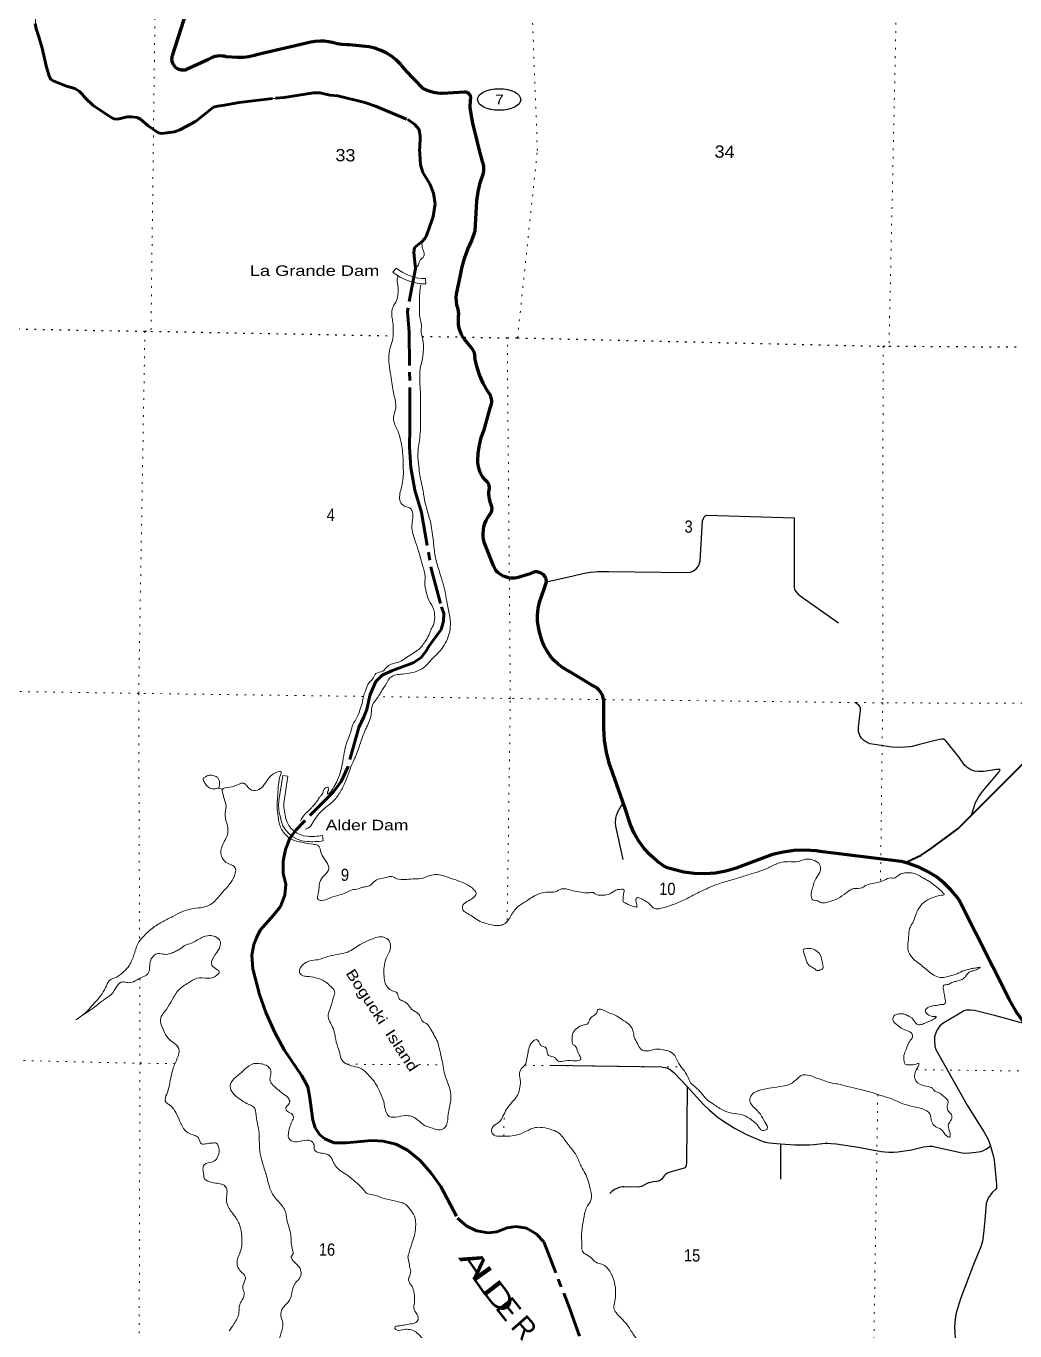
# Model space of a CAD drawing. Header units: feet. Extents: x -518066 to -250644, y -364975 to -177792.
# Drawn here: x -333013 to -318847, y -260861 to -242172 of the extents above; entities that cross this region are included whole.
import ezdxf
from ezdxf.enums import TextEntityAlignment as Align

# ---------------------------------------------------------------- set-up
doc = ezdxf.new("R2010")
doc.units = ezdxf.units.FT
doc.header["$LTSCALE"] = 80
doc.linetypes.add('DOTTED', pattern=[1.5, 0.3, -1.2])
doc.linetypes.add('LONG_DASH_SHORT_DASH', pattern=[9.9, 6, -1.2, 1.5, -1.2])
for name, color, linetype, lineweight in [('11', 7, 'LONG_DASH_SHORT_DASH', 60), ('17', 7, 'Continuous', 25), ('23', 7, 'Continuous', 70), ('26', 7, 'Continuous', 40), ('29', 7, 'Continuous', 25), ('39', 7, 'Continuous', 13), ('41', 7, 'Continuous', 13), ('42', 7, 'Continuous', 13), ('6', 7, 'DOTTED', 25), ('7', 7, 'DOTTED', 13)]:
    doc.layers.add(name, color=color, linetype=linetype, lineweight=lineweight)

msp = doc.modelspace()

# ---------------------------------------------------------------- linework, layer by layer
at = {"layer": '11'}
for points in [[(-332881.84, -242132.81), (-332866.75, -242211.96), (-332829.42, -242328.39), (-332784.01, -242490.01), (-332727.29, -242742.02), (-332683.58, -242888.86), (-332658.6, -242935.72), (-332624.2, -242957.55), (-332434.83, -243034.65), (-332317.22, -243065.89), (-332253.21, -243102.33), (-332209.5, -243148.15), (-332161.38, -243203.43), (-332052.34, -243310.61), (-331813.38, -243469.42), (-331774.98, -243491.81), (-331752.08, -243501.18), (-331702.13, -243504.3), (-331558.5, -243474.11), (-331503.19, -243470.63), (-331423.73, -243482.43), (-331373.77, -243504.3), (-331265.53, -243600.11), (-331123.99, -243694.87), (-331076.12, -243710.49), (-330994.37, -243702.56), (-330886.18, -243684.46), (-330810.2, -243660.51), (-330586.23, -243539.21), (-330326.25, -243333.51), (-330272.13, -243317.89), (-330169.23, -243303.79), (-329958.86, -243264.78), (-329437.98, -243206.63), (-329314.11, -243195.02), (-328897.81, -243130.45), (-328802.06, -243128.37), (-328722.28, -243146.68), (-328658.95, -243160.65), (-328547.59, -243171.07), (-328159.38, -243264.78), (-328006.39, -243321.02), (-327542.43, -243511.45), (-327442.29, -243583.44), (-327381.93, -243654.25), (-327367.36, -243750.06), (-327374.91, -243926.99)], [(-327375.06, -243930.85), (-327364.16, -244158.19), (-327328.78, -244268.58), (-327227.06, -244430.13), (-327174.74, -244564.33), (-327153.93, -244716.37), (-327183.64, -244899.51), (-327248.64, -245095.43), (-327286.11, -245197.49), (-327332.94, -245251.64), (-327447.43, -245341.2), (-327458.08, -245413.38), (-327432.86, -245643.2), (-327551.15, -246260.45), (-327525.98, -246554.54), (-327515.14, -247484.39)], [(-327515.14, -247484.39), (-327514.91, -247924.47), (-327522.42, -248202.94), (-327502.65, -248492.44), (-327444.35, -248819.43), (-327348.59, -249138.1), (-327348.59, -249138.1), (-327202.1, -249979.29), (-327062.4, -250487.68), (-327029.09, -250587.65), (-327031.18, -250693.87), (-327067.59, -250816.26), (-327238.18, -251048.74), (-327288.25, -251129.16), (-327356.94, -251218.72), (-327469.34, -251293.7), (-327766.2, -251399.95), (-327911.67, -251466.57), (-328003.25, -251560.29), (-328056.08, -251680.72), (-328090.68, -251760.24), (-328132.31, -251962.26), (-328168.81, -252054.96), (-328245.75, -252216.35), (-328404.03, -252787.19), (-328499.68, -252993.23), (-328610.01, -253139.02), (-329039.81, -253575.08), (-329146, -253684.71), (-329233.43, -253805.5), (-329297.95, -253963.79), (-329332.29, -254132.5), (-329331.28, -254308.38), (-329291.71, -254461.57), (-329308.36, -254621.94), (-329366.65, -254782.31), (-329469.85, -254905.46), (-329659.1, -255119.73), (-329713.22, -255230.11), (-329752.77, -255328), (-329777.75, -255477.96), (-329763.98, -255676.93), (-329763.98, -255676.93), (-329669.5, -256042.38), (-329576.88, -256300.64), (-329447.82, -256588.06), (-329316.68, -256833.82), (-329064.78, -257205.2), (-328976.33, -257364.93), (-328951.35, -257496.14), (-328905.7, -257840.9), (-328872.25, -257950.18), (-328805.64, -258050.15), (-328734.87, -258110.55), (-328600.61, -258166.78), (-328429.92, -258166.78), (-328061.49, -258135.54), (-327899.12, -258143.87), (-327718.03, -258187.61), (-327549.42, -258270.92), (-327367.29, -258420.88), (-327211.17, -258602.08), (-327071.71, -258793.69), (-326831.29, -259243.56), (-326698.07, -259360.19), (-326558.6, -259428.92), (-326395.2, -259453.92), (-326270.31, -259441.43), (-326120.44, -259385.19), (-325997.63, -259364.36), (-325845.67, -259391.44), (-325704.13, -259468.5), (-325597.97, -259583.04), (-325223.29, -260545.27), (-325085.91, -260936.83)]]:
    msp.add_lwpolyline(points, dxfattribs=at)
at = {"layer": '17'}
msp.add_ellipse((-326236.04, -243224.17), major_axis=(-309.24, 1), ratio=0.500121, dxfattribs=at)
at = {"layer": '23'}
for points in [[(-329988.01, -242623.38), (-330146.44, -242610.67), (-330172.74, -242604.88), (-330206.02, -242600.8), (-330239.54, -242600.22), (-330272.94, -242603.14), (-330305.85, -242609.54), (-330337.91, -242619.35), (-330368.77, -242632.45), (-330398.09, -242648.71), (-330713.84, -242796.29), (-330716.02, -242797), (-330732.1, -242801.23), (-330748.54, -242803.75), (-330765.16, -242804.54), (-330781.76, -242803.59), (-330798.18, -242800.91), (-330814.22, -242796.53), (-330829.72, -242790.49), (-330844.51, -242782.87), (-330858.41, -242773.75), (-330871.29, -242763.22), (-330883, -242751.4), (-330893.4, -242738.42), (-330902.39, -242724.43), (-330909.87, -242709.57), (-330915.76, -242694.02), (-330919.99, -242677.93), (-330922.51, -242661.49), (-330923.3, -242644.87), (-330922.35, -242628.27), (-330919.67, -242611.85), (-330915.29, -242595.81), (-330709.73, -241955.61)], [(-326734.49, -246656.27), (-326751.12, -246631.24), (-326774.62, -246588.42), (-326793.52, -246543.39), (-326807.6, -246496.62), (-326816.72, -246448.63), (-326820.78, -246399.96), (-326819.72, -246351.13), (-326816.83, -246325.7), (-326816.11, -246291.73), (-326818.94, -246257.87), (-326825.3, -246224.5), (-326835.11, -246191.97), (-326840.39, -246168.21), (-326847.75, -246116.69), (-326849.67, -246064.69), (-326846.15, -246012.77), (-326789.35, -245740.17), (-326771.77, -245640.34), (-326734.37, -245501.75), (-326682.68, -245367.84), (-326626.93, -245242.13), (-326581.85, -245104.03), (-326554.6, -244678.07), (-326554.48, -244676.52), (-326537.64, -244546.55), (-326507.31, -244419.04), (-326463.81, -244295.41), (-326460.37, -244279.52), (-326455.6, -244244.86), (-326454.49, -244209.89), (-326457.03, -244174.99), (-326463.21, -244140.55), (-326473.37, -244110.3), (-326525.71, -243916.24), (-326576.52, -243714.25), (-326614.68, -243566.84), (-326652.57, -243340.88), (-326648.67, -243228.31), (-326647.54, -243225.12), (-326645.29, -243216.88), (-326643.91, -243208.44), (-326643.42, -243199.91), (-326643.82, -243191.38), (-326645.12, -243182.94), (-326647.29, -243174.67), (-326650.31, -243166.68), (-326654.15, -243159.05), (-326658.76, -243151.86), (-326664.11, -243145.19), (-326670.12, -243139.12), (-326676.73, -243133.71), (-326683.87, -243129.02), (-326691.46, -243125.1), (-326699.42, -243122), (-326707.66, -243119.74), (-326716.1, -243118.36), (-326724.63, -243117.87), (-326733.16, -243118.28), (-327052.8, -243139.08), (-327067.42, -243138.97), (-327121.44, -243134.98), (-327174.75, -243125.37), (-327226.77, -243110.24), (-327276.91, -243089.75), (-327324.64, -243064.14), (-327573.36, -242808.56), (-327592.28, -242782.75), (-327648.66, -242716.39), (-327711.66, -242656.29), (-327780.59, -242603.1), (-327854.71, -242557.42), (-327933.2, -242519.73), (-328015.2, -242490.45), (-328099.81, -242469.9), (-328380.43, -242439.06), (-328421.45, -242440.42), (-328489.58, -242436.96), (-328556.98, -242426.4), (-328622.9, -242408.86), (-328681.07, -242395.47), (-328743.8, -242387.63), (-328807, -242386.39), (-328869.98, -242391.76), (-328932.06, -242403.69), (-329714.27, -242585.72), (-329741.91, -242594.08), (-329822.77, -242612.43), (-329905.1, -242622.23), (-329988.01, -242623.38)], [(-325951.19, -250066.83), (-325983.46, -250074.55), (-326016.36, -250078.86), (-326049.53, -250079.7), (-326082.61, -250077.08), (-326115.23, -250071), (-326147.04, -250061.56), (-326177.68, -250048.84), (-326206.83, -250032.98), (-326234.16, -250014.17), (-326259.38, -249992.6), (-326282.2, -249968.52), (-326315.01, -249900.57), (-326446.31, -249577.58), (-326448.15, -249571.49), (-326458.96, -249525.96), (-326464.96, -249479.54), (-326466.08, -249432.76), (-326462.29, -249386.11), (-326453.66, -249340.11), (-326440.26, -249295.27), (-326422.25, -249252.08), (-326399.82, -249211), (-326373.22, -249172.5), (-326366.94, -249164.96), (-326358.74, -249153.15), (-326351.83, -249140.56), (-326346.27, -249127.31), (-326342.12, -249113.55), (-326339.44, -249099.43), (-326338.25, -249085.11), (-326338.56, -249070.74), (-326340.37, -249056.48), (-326343.66, -249042.49), (-326348.39, -249028.92), (-326354.52, -249015.93), (-326358.14, -249006.5), (-326371.32, -248964.22), (-326380, -248920.79), (-326384.1, -248876.69), (-326383.56, -248832.41), (-326380.06, -248822.24), (-326376.95, -248809.37), (-326375.21, -248796.25), (-326374.84, -248783.02), (-326375.86, -248769.82), (-326378.26, -248756.8), (-326382, -248744.1), (-326387.05, -248731.86), (-326391.19, -248724.23), (-326409.39, -248699.28), (-326431.36, -248674.23), (-326468.54, -248631.86), (-326484.41, -248607.96), (-326503.11, -248573.39), (-326518.09, -248537.05), (-326529.19, -248499.34), (-326536.28, -248460.69), (-326539.3, -248421.5), (-326539.77, -248403.97), (-326535.94, -248288.76), (-326520.08, -248174.58), (-326492.37, -248062.68), (-326453.12, -247954.29), (-326359.2, -247623.98), (-326356.88, -247618.5), (-326350.19, -247599.12), (-326345.55, -247579.14), (-326343.03, -247558.78), (-326342.65, -247538.28), (-326344.42, -247517.84), (-326348.31, -247497.7), (-326354.29, -247478.08), (-326362.29, -247459.2), (-326372.21, -247441.25), (-326383.96, -247424.44), (-326402.91, -247395.86), (-326466.17, -247285.19), (-326517.51, -247168.51), (-326556.38, -247047.1), (-326582.34, -246922.3), (-326582.22, -246917.13), (-326583.09, -246896.2), (-326586.15, -246875.48), (-326591.36, -246855.19), (-326598.66, -246835.55), (-326607.97, -246816.79), (-326619.19, -246799.1), (-326632.2, -246782.68), (-326734.49, -246656.27)], [(-320421.82, -254153.3), (-320478.69, -254138.57), (-321638.96, -253994.47), (-321694.03, -253986.52), (-321851.36, -253975.08), (-322009.02, -253980.16), (-322165.3, -254001.68), (-322318.46, -254039.43), (-322738.73, -254193.31), (-322842.07, -254233.71), (-322987.66, -254275.9), (-323136.86, -254302.64), (-323288.04, -254313.63), (-323439.54, -254308.77), (-323589.7, -254288.09), (-323736.88, -254251.83), (-323822.6, -254226.36), (-323879.46, -254200.39), (-323972.14, -254133.13), (-324069.83, -254046.4), (-324157.92, -253949.94), (-324235.45, -253844.8), (-324301.56, -253732.12), (-324355.53, -253613.16), (-324433.68, -253364.45), (-324634.96, -252795.89), (-324653.02, -252744.18), (-324699.33, -252575.05), (-324727.71, -252402.01), (-324737.84, -252226.96), (-324736.28, -251888.49), (-324735.63, -251879.93), (-324735.41, -251851.7), (-324738.14, -251823.61), (-324743.79, -251795.95), (-324752.3, -251769.03), (-324763.58, -251743.15), (-324777.51, -251718.6), (-324793.92, -251695.63), (-324812.65, -251674.5), (-324833.48, -251655.45), (-324856.18, -251638.68), (-324880.52, -251624.37), (-324906.22, -251612.69), (-325236.18, -251412.07), (-325257.12, -251401.28), (-325326.76, -251359.25), (-325391.62, -251310.17), (-325450.99, -251254.58), (-325504.23, -251193.09), (-325550.75, -251126.37), (-325590.04, -251055.15), (-325621.67, -250980.22), (-325645.29, -250902.39), (-325654.89, -250870.36), (-325674.48, -250782.55), (-325684.78, -250693.17), (-325685.68, -250603.21), (-325677.17, -250513.64), (-325659.35, -250425.46), (-325591.82, -250231.48), (-325556.84, -250133.64), (-325557.93, -250118.33), (-325560.61, -250103.22), (-325564.86, -250088.47), (-325570.63, -250074.25), (-325577.86, -250060.71), (-325586.45, -250048), (-325596.34, -250036.26), (-325607.39, -250025.61), (-325619.5, -250016.18), (-325632.52, -250008.06), (-325646.33, -250001.35), (-325660.75, -249996.12), (-325675.65, -249992.43), (-325690.85, -249990.31), (-325706.19, -249989.8), (-325721.5, -249990.89), (-325736.61, -249993.57), (-325751.36, -249997.82), (-325765.58, -250003.59), (-325779.12, -250010.82), (-325918.18, -250055.06), (-325919.91, -250055.78), (-325951.19, -250066.83)], [(-314384.42, -259910.32), (-314637.8, -259823.77), (-314913.48, -259697.48), (-315174.44, -259543.07), (-315417.84, -259362.23), (-318372.86, -256802.64), (-318376.14, -256799.97), (-318539.05, -256652.38), (-318685.64, -256488.56), (-318814.3, -256310.33), (-318923.63, -256119.62), (-319646.6, -254691.53), (-319675.73, -254650.53), (-319764.15, -254543.18), (-319863.31, -254445.67), (-319972.11, -254359.06), (-320089.38, -254284.29), (-320213.82, -254222.19), (-320344.06, -254173.44), (-320421.82, -254153.3)]]:
    msp.add_lwpolyline(points, dxfattribs=at)
at = {"layer": '26'}
msp.add_lwpolyline([(-320421.82, -254153.3), (-320405.81, -254145.89), (-320191.99, -254046.81), (-320060.9, -253962.74), (-319663.5, -253667.45), (-318681.08, -252686.23)], dxfattribs=at)
at = {"layer": '29'}
for p, q in [((-323900.02, -257081.04), (-325505.57, -257060.39)), ((-323541.02, -257360.74), (-323551.49, -258455.91)), ((-322203.43, -258180.76), (-322207.91, -258685.54))]:
    msp.add_line(p, q, dxfattribs=at)
for points in [[(-325556.84, -250133.64), (-325174.44, -250045.08), (-325018.61, -250009.98), (-324922.64, -249991.4), (-324824.6, -249983.14), (-324666.72, -249983.14), (-323548.1, -249999.66), (-323490.3, -249991.39), (-323453.16, -249974.88), (-323413.94, -249943.9), (-323387.12, -249912.93), (-323370.6, -249877.83), (-323358.23, -249834.47), (-323321.08, -249256.32), (-323310.75, -249225.34), (-323292.18, -249194.37), (-323281.85, -249186.11), (-323273.6, -249184.04), (-323258.59, -249178.63)], [(-323258.59, -249178.63), (-322010.36, -249217.28), (-322009.05, -250212.93)], [(-322009.05, -250212.93), (-321999.16, -250249.5), (-321980.59, -250276.34), (-321957.88, -250303.18), (-321922.8, -250332.09), (-321372.95, -250718.36)], [(-319471.52, -253473.88), (-319410, -253290.99), (-319369.75, -253216.64), (-319310.93, -253134.06), (-319075.65, -252857.37), (-319062.76, -252836.7), (-319060.69, -252827.41), (-319063.26, -252820.2), (-319075.14, -252818.12), (-319112.8, -252820.2), (-319259.86, -252846), (-319295.98, -252849.09), (-319323.31, -252849.11), (-319373.88, -252847.04), (-319421.88, -252842.9), (-319456.44, -252832.58), (-319492.05, -252817.09), (-319518.88, -252801.6), (-319542.61, -252783.02), (-319562.72, -252762.39), (-319657.66, -252634.36), (-319833.1, -252414.44), (-319847.54, -252398.97), (-319870.76, -252386.56), (-319901.2, -252386.58), (-319987.89, -252403.1), (-320235.55, -252465.05), (-320320.7, -252490.85), (-320355.27, -252496), (-320425.43, -252502.21), (-320505.42, -252503.24), (-320611.18, -252498.08), (-320920.76, -252452.66), (-320946.06, -252443.36), (-320972.89, -252429.93), (-321015.7, -252398.97), (-321043.07, -252372.12), (-321069.36, -252332.9), (-321088.47, -252282.3), (-321090.54, -252259.58), (-321090, -252213.14), (-321061.11, -251969.48), (-321061.12, -251938.48), (-321063.19, -251929.19), (-321069.36, -251915.8), (-321082.8, -251899.25), (-321098.26, -251886.89), (-321139.54, -251862.11)], [(-324458.25, -254108.25), (-324563.53, -253633.75), (-324571.79, -253582.13), (-324565.6, -253516.06), (-324555.28, -253476.82), (-324536.7, -253425.2), (-324499.55, -253361.19), (-324460.34, -253307.51)], [(-318717.91, -256457.58), (-319122.45, -256346.88), (-319427.91, -256272.55), (-319484.66, -256266.34), (-319543.5, -256268.42), (-319577.54, -256276.67), (-319609.54, -256293.2), (-319877.86, -256458.39), (-319924.29, -256491.42), (-319942.86, -256518.26), (-319963.5, -256549.24), (-319981.05, -256590.54), (-320000.65, -256650.42), (-320001.69, -256702.05), (-319996.53, -256782.57), (-319981.05, -256830.08), (-319531.11, -257627.14), (-319423.79, -257804.72), (-319287.56, -258015.34), (-319225.65, -258126.85), (-319196.12, -258214.06)], [(-323900.02, -257081.04), (-323856.15, -257087.2), (-323824.16, -257097.53), (-323795.27, -257113.01), (-323766.37, -257132.63), (-323730.25, -257163.6), (-323541.02, -257360.74)], [(-323541.02, -257360.74), (-323306.6, -257617.9), (-323224.04, -257698.43), (-323162.13, -257752.11), (-323094.02, -257807.87), (-322984.63, -257882.2), (-322864.92, -257958.6), (-322693.61, -258045.33), (-322468.64, -258142.38), (-322419.11, -258156.83), (-322363.38, -258167.16), (-322203.43, -258180.76)], [(-322203.43, -258180.76), (-322000.13, -258194), (-321789.61, -258194), (-321720.98, -258189.85), (-321566.7, -258173.35), (-321525.94, -258172.3), (-321481.57, -258174.36), (-321409.84, -258181.61), (-321087.87, -258231.17), (-320918.63, -258260.07), (-320757.64, -258288.98), (-320713.24, -258294.12), (-320651.32, -258299.29), (-320584.25, -258300.32), (-320526.48, -258297.24), (-320328.34, -258268.33), (-320290.64, -258260.06), (-320154.97, -258222.91), (-320109.01, -258217.73), (-320069.8, -258215.66), (-320026.45, -258216.69), (-319993.98, -258222.91), (-319754.57, -258276.59), (-319604.38, -258308.57), (-319552.3, -258313.76), (-319490.86, -258311.66), (-319407.83, -258301.37), (-319337.1, -258289.98), (-319296.37, -258276.59), (-319264.86, -258260.04), (-319196.12, -258214.06)], [(-319196.12, -258214.06), (-319158.56, -258349.85), (-319145.15, -258413.87), (-319113.15, -258762.84), (-319110.06, -258800.01), (-319110.58, -258815.5), (-319125.53, -258833.05), (-319170.94, -258878.47), (-319196.75, -258909.45), (-319224.6, -258948.68), (-319242.15, -258981.73), (-319257.63, -259035.41), (-319278.27, -259274.94), (-319298.91, -259464.92), (-319313.87, -259577.47), (-319336.06, -259654.89), (-319439.26, -259910.94), (-319629.14, -260402.39), (-319686.93, -260600.63), (-319702.94, -260692.54), (-319711.19, -260799.92), (-319710.17, -260890.78), (-319703.44, -260959.93)], [(-323551.49, -258455.91), (-323555.33, -258483.07), (-323563.08, -258504.75), (-323573.91, -258523.34), (-323585.78, -258531.6), (-323790.11, -258587.35), (-323814.36, -258595.61), (-323835.52, -258605.93), (-323851.51, -258618.33), (-323872.67, -258641.04), (-323899.5, -258678.2), (-323911.87, -258691.63), (-323935.61, -258706.09), (-323953.15, -258714.35), (-323979.99, -258721.57), (-324031.59, -258727.76), (-324066.67, -258732.93), (-324095.57, -258742.22), (-324143.04, -258762.86), (-324196.7, -258791.77), (-324219.4, -258797.97), (-324246.24, -258800.03), (-324444.37, -258795.9), (-324472.74, -258799.01), (-324516.61, -258808.29), (-324551.17, -258819.66), (-324582.66, -258835.14), (-324619.81, -258861.98), (-324650.77, -258892.95)]]:
    msp.add_lwpolyline(points, dxfattribs=at)
at = {"layer": '39'}
msp.add_line((-327337.36, -245248.68), (-327337.32, -245248.28), dxfattribs=at)
for points in [[(-327439.77, -245608.62), (-327448.8, -245548.13), (-327456.94, -245435.35), (-327453.64, -245358.98), (-327412.61, -245307.37), (-327327.28, -245248.45), (-327265.5, -245156.96), (-327227.19, -245028.87), (-327182.8, -244896.87), (-327163.24, -244808.69), (-327158.83, -244665.96), (-327179.19, -244563.04), (-327236.88, -244411.22), (-327285.95, -244344.02), (-327342.37, -244236.48), (-327372.23, -244101.22), (-327375.98, -243966.39), (-327369.12, -243797.55), (-327379.2, -243680.72), (-327469.52, -243558.53), (-327624.69, -243471.46), (-327874, -243370.74), (-328065.48, -243293.12), (-328287.33, -243231.08), (-328525.35, -243174.81), (-328667.68, -243160.36), (-328805.69, -243127.88), (-329000.76, -243144.74), (-329363.2, -243203.04), (-329473.76, -243209.24), (-329725.27, -243239.23), (-329970.74, -243267.31), (-330105.75, -243295.22), (-330258.69, -243314.79), (-330349.64, -243349.48), (-330429.05, -243414.52), (-330482.03, -243459.9), (-330553.28, -243517.04), (-330719.55, -243612.82), (-330847.11, -243675.05), (-330961.95, -243697.26), (-331056.54, -243709.76), (-331132.49, -243688.38), (-331190.06, -243649.2), (-331265.54, -243599.67), (-331384.3, -243497.11), (-331498.32, -243471.07), (-331783.76, -243488.42), (-331861.21, -243436.84), (-332006.24, -243343.91), (-332140.79, -243225), (-332241.31, -243112.69), (-332338.8, -243058.77), (-332448.74, -243028.77), (-332598.33, -242967.94), (-332638.21, -242951.18), (-332702.39, -242827.42), (-332734.69, -242718.26), (-332756.92, -242607.26), (-332786.94, -242482.06), (-332819.04, -242360.84), (-332847.73, -242275.88), (-332879.72, -242148.63), (-332876.19, -242058.18), (-332868.82, -241977.84), (-332862.08, -241935.72), (-332837.32, -241895.9)], [(-327431.42, -245620.74), (-327409.76, -245615.16), (-327382.65, -245555.27), (-327357.85, -245513.44), (-327319.09, -245477.89), (-327312.16, -245423.69), (-327327.34, -245371.15), (-327342.25, -245302.51), (-327338.18, -245257.71)], [(-329081.7, -253558.29), (-329050.54, -253496.46), (-328987.15, -253429.13), (-328938.16, -253381.68), (-328911.59, -253353.96), (-328868.58, -253304.4), (-328843.92, -253270.61), (-328810.95, -253220.88), (-328782.3, -253189.18), (-328763.69, -253157.31), (-328746.82, -253109.32), (-328712.15, -253077.71), (-328683.98, -253074.16), (-328678.29, -253094.37), (-328682.71, -253118.43), (-328695.2, -253144.37), (-328697.34, -253152.38), (-328693.66, -253172.56), (-328673.39, -253160.83), (-328644.74, -253129.12), (-328603.57, -253069.47), (-328551.69, -252969.77), (-328503.22, -252833.81), (-328476.86, -252699.49), (-328448.08, -252541.07), (-328411.79, -252412.95), (-328363.42, -252283.02), (-328331.47, -252174.93), (-328269.42, -252067.36), (-328235.84, -251981.43), (-328199.92, -251875.43), (-328186.52, -251795.2), (-328175.77, -251753.14), (-328144.37, -251677.23), (-328104.64, -251583.36), (-328049.42, -251523.94), (-328001.93, -251446.29), (-327900.91, -251409.76), (-327835.51, -251342.47), (-327762.6, -251305.47), (-327663.72, -251276.96), (-327578.49, -251224.07), (-327489.18, -251167.24), (-327403.91, -251112.34), (-327299.5, -250993.41), (-327243.6, -250893.77), (-327208.02, -250807.88), (-327183.15, -250762.03), (-327159.07, -250643.76), (-327184.77, -250500.52), (-327252.9, -250372.67), (-327281.35, -250273.64), (-327299.94, -250184.82), (-327297.81, -250058.14), (-327333.24, -249896.64), (-327388.21, -249702.63), (-327437.83, -249548.94), (-327477.86, -249421.55), (-327483.76, -249294.74), (-327472.06, -249196.37), (-327504.29, -249083.2), (-327584.09, -249051.69), (-327643.5, -249002.43), (-327646.41, -248817.33), (-327613.72, -248665.01), (-327610.37, -248465.94), (-327619.24, -248276.73), (-327637.35, -248159.76), (-327676.8, -247998.19), (-327742.52, -247846.24), (-327749.46, -247781.76), (-327717.05, -247645.53), (-327738.26, -247474.21), (-327760.59, -247369.24), (-327776.59, -247246.28), (-327802.23, -247099.02), (-327815.61, -246939.9), (-327796.88, -246781.32), (-327760.69, -246659.23), (-327753, -246560.8), (-327758.56, -246413.87), (-327773.27, -246333.17), (-327774.23, -246270.81), (-327754.87, -246194.7), (-327705.1, -246100.99), (-327685.51, -246010.81), (-327682.35, -245942.48), (-327689.26, -245875.98), (-327696.41, -245823.57), (-327691.65, -245779.4), (-327687.23, -245755.34)], [(-327359.99, -245879.48), (-327371.49, -245965.77), (-327377.63, -246092.39), (-327377.69, -246215.08), (-327375.47, -246321.72), (-327356.75, -246402.49), (-327352.49, -246507.15), (-327355.1, -246543.31), (-327342.07, -246603.87), (-327320.21, -246736.99), (-327326.46, -246869.63), (-327335.64, -246937.87), (-327365.95, -247068.1), (-327373.87, -247180.61), (-327368.54, -247341.6), (-327360.88, -247482.53), (-327363.85, -247659.48), (-327362.95, -247844.54), (-327367.57, -247999.34), (-327384.06, -248143.88), (-327400.82, -248304.51), (-327387.74, -248481.73), (-327371.74, -248604.7), (-327332.62, -248786.37), (-327303.45, -248961.85), (-327216.72, -249297.19), (-327178.9, -249555.28), (-327152.2, -249758.87), (-327097.5, -249968.97), (-327044.2, -250142.84), (-327006.63, -250296.33), (-326980.99, -250443.59), (-326941.98, -250631.3), (-326936.49, -250782.24), (-326956.28, -250884.49), (-327084.81, -251123.71), (-327186.95, -251226.59), (-327291.27, -251339.5), (-327350.23, -251382.76), (-327485.61, -251432.8), (-327622.5, -251452.63), (-327796.06, -251504.04), (-327847.54, -251579.61), (-327925.99, -251707.03), (-327959.03, -251760.78), (-328012.51, -251836.32), (-328051.7, -251898.02), (-328067.82, -252020.44), (-328135.31, -252212.41), (-328166.64, -252284.29), (-328231.89, -252462.21), (-328276.18, -252588.19), (-328317.99, -252686.05), (-328372.39, -252815.88), (-328427.19, -252969.84), (-328510.3, -253135.39), (-328602.81, -253262.58), (-328735.23, -253375.01), (-328837.4, -253479.91), (-328905.34, -253579.34), (-328974.95, -253658.63), (-329011.32, -253672.1)], [(-331713.83, -255795.19), (-331612.07, -255714.42), (-331536.27, -255625.18), (-331467.48, -255475.48), (-331412.61, -255317.5), (-331336.57, -255214.17), (-331187.75, -255081.9), (-331051.76, -254995.67), (-330909.97, -254923.62), (-330780.34, -254857.4), (-330643.08, -254815.45), (-330399.32, -254769.24), (-330193.18, -254571.55), (-330080.53, -254440.68), (-330015.96, -254302.97), (-330020.63, -254222.44), (-330064.25, -254189.53), (-330149.93, -254149.88), (-330222.08, -254021.96), (-330214.7, -253941.62), (-330168.88, -253843.83), (-330129.24, -253756), (-330129.02, -253623.25), (-330162.78, -253481.89), (-330148.4, -253343.34), (-330172.91, -253248.4), (-330197.45, -253155.46), (-330202.69, -253109.12), (-330097.69, -253074.67), (-329970.47, -253032.54), (-329891.91, -253017.76), (-329858.22, -253044.48), (-329805, -253103.7), (-329702.78, -253115.46), (-329617.45, -253056.55), (-329555.7, -252967.07), (-329498.37, -252901.65), (-329459.79, -252876.15), (-329358.94, -252849.67), (-329369.85, -252901.79), (-329398.29, -253040.1), (-329411.71, -253241.01), (-329414.45, -253403.88), (-329405.47, -253466.39), (-329391.06, -253565.19), (-329327.35, -253717.1), (-329210.6, -253819.62), (-329062.72, -253862.32), (-328906.57, -253891.08), (-328830.56, -253908.44), (-328786.21, -254017.8), (-328713.96, -254139.69), (-328677.68, -254250.92), (-328706.6, -254298.71), (-328747.53, -254344.29), (-328807.24, -254431.79), (-328816.55, -254508.07), (-328828.22, -254604.42), (-328829.5, -254680.83), (-328781.56, -254695.71), (-328662.5, -254661.5), (-328533.28, -254619.41), (-328430.25, -254582.91), (-328343.25, -254544.14), (-328252.6, -254527.55), (-328208.13, -254510.19), (-328151.72, -254499.07), (-328077, -254474.17), (-328032.02, -254426.65), (-327944.99, -254385.86), (-327854.27, -254365.25), (-327773.73, -254352.52), (-327701.97, -254383.89), (-327587.71, -254395.86), (-327475.12, -254387.68), (-327360.55, -254381.55), (-327239.42, -254343.35), (-327158.78, -254324.58), (-326988.65, -254357.6), (-326834.91, -254410.45), (-326707.28, -254462.87), (-326598.15, -254541.13), (-326566.94, -254595.96), (-326610.19, -254659.6), (-326697.42, -254712.45), (-326762.95, -254787.78), (-326751.68, -254834.23), (-326680.29, -254887.72), (-326598.83, -254939.37), (-326507.4, -254995.2), (-326415.56, -255026.91), (-326321.54, -255048.6), (-326229.26, -255054.16), (-326168.7, -255035.06), (-326062.11, -254906.1), (-325957.52, -254777.11), (-325845.85, -254704.56)], [(-330198.61, -253105.16), (-330242.51, -253088.34), (-330300.86, -253095.41), (-330343.09, -253098.72), (-330379.02, -253086.05), (-330430.57, -253046.98), (-330457.97, -253004.28), (-330477.2, -252953.67), (-330477.13, -252949.65), (-330458.79, -252933.87), (-330420.27, -252912.39), (-330373.86, -252899.08), (-330331.77, -252903.81), (-330303.84, -252914.33), (-330277.98, -252928.84), (-330250.51, -252967.52), (-330241.32, -253017.96), (-330243.8, -253046.08), (-330257.01, -253086.55)], [(-325845.85, -254704.56), (-325766.64, -254651.57), (-325620.95, -254585.62), (-325514.35, -254575.34), (-325433.94, -254570.65), (-325340.89, -254529.96), (-325180.69, -254556.78), (-325066.53, -254574.78), (-324944.2, -254584.87), (-324881.94, -254583.9), (-324864.11, -254598.27), (-324768.12, -254622), (-324675.57, -254611.48), (-324578.26, -254556.79), (-324525.72, -254537.56), (-324481.49, -254534.27), (-324457.36, -254532.66), (-324447.63, -254550.93), (-324448.14, -254581.09), (-324456.85, -254621.17), (-324461.71, -254671.38), (-324452.48, -254719.8), (-324430.57, -254730.23), (-324372.82, -254759.35), (-324336.92, -254774.03), (-324302.93, -254782.64), (-324284.97, -254788.98), (-324262.92, -254791.36), (-324262.54, -254769.24), (-324270, -254734.92), (-324279.49, -254702.58), (-324268.75, -254660.52), (-324186.71, -254677.98), (-324140.97, -254704.9), (-324093.3, -254735.86), (-324028.13, -254801.32), (-323986.21, -254816.1), (-323976.18, -254816.27), (-323913.77, -254807.25), (-323756.34, -254759.6), (-323584.41, -254686.04), (-323416.29, -254600.35), (-323240.18, -254516.81), (-323098.67, -254460.84), (-322904.9, -254401.73), (-322735.32, -254348.24), (-322541.54, -254289.13), (-322387.96, -254231.36), (-322240.22, -254163.43), (-322129.4, -254141.14), (-322030.99, -254140.78), (-321932.49, -254134.38), (-321821.5, -254102.04), (-321751.44, -254115.28), (-321689.58, -254138.44), (-321636.36, -254197.66), (-321641.93, -254290.09), (-321699.73, -254383.66), (-321733.24, -254465.56), (-321754.63, -254543.65), (-321762.52, -254654.14), (-321735.06, -254692.82), (-321698.92, -254693.42), (-321631.17, -254724.73), (-321548.83, -254724.09), (-321425.69, -254685.92), (-321293.88, -254609.68), (-321210.52, -254548.72), (-321153.9, -254525.53), (-321035.22, -254513.44), (-320988.51, -254482.04), (-320881.6, -254453.65), (-320798.92, -254432.91), (-320718.11, -254404.09), (-320629.24, -254373.39), (-320591.16, -254378.05), (-320485.68, -254315.45), (-320401.06, -254298.76), (-320304.77, -254304.4), (-320225.01, -254337.91), (-320143.44, -254383.52), (-320083.76, -254416.7), (-320018.29, -254464.06), (-319958.84, -254511.32), (-319889.59, -254572.81), (-319860.16, -254613.53), (-319902.45, -254620.87), (-319983.09, -254639.64), (-320067.98, -254672.41), (-320179.75, -254751), (-320262.36, -254886.39), (-320302.29, -254992.33), (-320323.11, -255036.23), (-320356.28, -255098.03), (-320370.36, -255218.48), (-320382.5, -255342.98), (-320371.97, -255433.67)], [(-330102.26, -260860.63), (-330036.33, -260761.16), (-329963.19, -260591.42), (-329953.36, -260484.98), (-329916.07, -260417.21), (-329890.22, -260313.05), (-329909.11, -260242.34), (-329879.28, -260140.26), (-329874.25, -260080), (-329933.39, -260014.65), (-329982.3, -259937.4), (-329988.87, -259850.8), (-329940.4, -259714.84), (-329922.89, -259509.97), (-329954.21, -259342.5), (-330032.24, -259206.43), (-330124.33, -259070.13), (-330142.34, -258947.14), (-330138.44, -258834.57), (-330177.57, -258773.57), (-330253.48, -258750.18), (-330345.59, -258734.56), (-330455.13, -258680.43), (-330470.17, -258619.84), (-330478.93, -258543.26), (-330461.85, -258483.2), (-330332.52, -258435.08), (-330271.25, -258373.75), (-330249.38, -258267.51), (-330291.95, -258172.27), (-330342.1, -258169.42), (-330428.63, -258180.04), (-330500.94, -258180.84), (-330545.69, -258095.62), (-330611.3, -258056.3), (-330689.08, -258024.83), (-330744.48, -257975.63), (-330822.38, -257831.52), (-330886.46, -257701.73), (-330939.62, -257638.48), (-331018.73, -257566.76), (-330999.01, -257468.54), (-330965.09, -257362.5), (-330943.09, -257248.22), (-330912.81, -257120), (-330851.99, -256966.14), (-330823.38, -256817.77), (-330916.15, -256721.69), (-330995.2, -256645.95), (-331061.32, -256518.12), (-331087.4, -256397.01), (-331002.68, -256255.61), (-330926.24, -256128.16), (-330829.34, -255978.93), (-330689.03, -255874.67), (-330565.45, -255810.36), (-330410.8, -255808.93), (-330283.65, -255770.82), (-330246.6, -255717.14), (-330300.06, -255671.99), (-330357.09, -255600.64), (-330302.7, -255470.81), (-330236.53, -255357.27), (-330231.22, -255280.92), (-330304.39, -255213.33), (-330390.47, -255197.81), (-330493.33, -255224.25), (-330566.32, -255265.27), (-330643.35, -255308.23), (-330744.33, -255342.75), (-330825.65, -255401.73), (-330829.7, -255403.67), (-330878.29, -255427), (-330941.03, -255456.12), (-331029.56, -255466.71), (-331125.79, -255457.05), (-331221.46, -255533.9), (-331243.71, -255662.25), (-331269.22, -255746.3), (-331370.58, -255802.94), (-331475.95, -255859.51), (-331556.49, -255872.24), (-331626.55, -255859), (-331792.28, -256041.28), (-331851.24, -256084.54), (-331956.95, -256161.22), (-332028.2, -256218.36), (-332133.88, -256293.02), (-332235.41, -256359.71), (-332300.46, -256406.9), (-332202.91, -256338.13), (-332115.17, -256255.12), (-332033.31, -256163.97), (-331945.22, -256060.85), (-331874.97, -255943.35), (-331819.07, -255843.72), (-331713.83, -255795.19)], [(-327114.85, -256724.89), (-327094.23, -256811.72), (-327062.43, -256951.04), (-327038.37, -257072.13), (-327016.17, -257185.13), (-326979.69, -257284.3), (-326943.41, -257395.53), (-326930.02, -257554.66), (-326967.57, -257757.18), (-326992.26, -257911.64), (-327045.47, -257971.09), (-327189.84, -257958.62), (-327325.47, -257904.06), (-327424.5, -257821.95), (-327502.18, -257784.45), (-327576.36, -257777.17), (-327721.31, -257798.89), (-327809.51, -257789.37), (-327860.48, -257716.1), (-327890.23, -257574.81), (-327946.12, -257435.09), (-328000.53, -257327.58), (-328096.87, -257205.29), (-328209.68, -257106.85), (-328323.53, -257070.76), (-328429.36, -257034.79), (-328502.32, -256955.13), (-328524.98, -256870.27), (-328568.79, -256728.75), (-328583.56, -256652.07), (-328605.96, -256551.12), (-328654.42, -256447.73), (-328685.09, -256360.73), (-328650.66, -256224.53), (-328608.04, -256078.42), (-328592.67, -256000.23), (-328647.7, -255928.91), (-328718.95, -255867.38), (-328786.56, -255828.03), (-328866.46, -255802.56), (-328990.62, -255782.38), (-329060.65, -255767.13), (-329096.04, -255722.29), (-329041.95, -255610.56), (-328950.76, -255561.8), (-328833.99, -255543.64), (-328692.68, -255499.74), (-328547.56, -255467.97), (-328406.42, -255434.12), (-328227.9, -255326.48), (-328072.03, -255252.65), (-327888.77, -255221.52), (-327813.33, -255273.07), (-327792.77, -255363.93), (-327836.99, -255485.88), (-327874.89, -255589.84), (-327886.89, -255706.3), (-327882.49, -255802.92), (-327832.67, -255944.55), (-327791.05, -255977.42), (-327693.53, -256029.34), (-327668.68, -256104.17), (-327611, -256137.32), (-327533.66, -256194.93), (-327474.62, -256266.32), (-327414.97, -256301.51), (-327367.7, -256356.61), (-327330.74, -256427.62), (-327273.1, -256462.78), (-327218.1, -256536.11), (-327114.85, -256724.89)], [(-321796.97, -255627.07), (-321820.49, -255592.49), (-321839.75, -255543.89), (-321856.9, -255489.3), (-321873.96, -255428.67), (-321875.35, -255392.44), (-321853.17, -255386.78), (-321746.8, -255390.57), (-321631.89, -255483), (-321603.71, -255598.12), (-321598.9, -255670.61), (-321621.22, -255684.32), (-321683.69, -255697.35), (-321725.38, -255668.5), (-321779.07, -255637.43), (-321798.47, -255626.26)], [(-320371.97, -255433.67), (-320301.4, -255535.41), (-320212.17, -255603.28), (-320136.94, -255666.89), (-320069.59, -255722.32), (-319988.16, -255775.98), (-319892.17, -255799.71), (-319773.29, -255775.55), (-319698.64, -255754.67), (-319603.5, -255710), (-319553.05, -255694.75), (-319468.32, -255672.03), (-319397.85, -255661.14), (-319347.53, -255653.94), (-319378.02, -255675.55), (-319438.72, -255702.7), (-319483.05, -255712.02), (-319517.59, -255735.57), (-319554.53, -255783.23), (-319589.24, -255816.84), (-319649.94, -255843.99), (-319706.39, -255857.12), (-319764.98, -255878.27), (-319815.57, -255901.56), (-319853.75, -255902.93), (-319871.99, -255912.69), (-319868.92, -255969.06), (-319863.61, -256011.38), (-319849, -256098.12), (-319846.11, -256164.54), (-319854.37, -256178.48), (-319890.61, -256183.91), (-319940.97, -256193.13), (-320001.36, -256202.17), (-320059.82, -256215.27), (-320106.37, -256236.62), (-320126.91, -256264.44), (-320101.8, -256323.19), (-320001.96, -256357.04), (-319975.9, -256359.49), (-320010.64, -256395.11), (-320071.37, -256424.26), (-320136.09, -256451.34), (-320196.72, -256474.47), (-320252.79, -256465.48), (-320307.82, -256394.16), (-320383.29, -256344.63), (-320445.12, -256319.46), (-320493.34, -256320.67), (-320549.68, -256327.77), (-320580.2, -256351.4), (-320595.2, -256407.46), (-320536.16, -256478.85), (-320476.68, -256524.09), (-320390.97, -256561.73), (-320325.36, -256601.04), (-320314.09, -256647.49), (-320359.48, -256719.14), (-320399.18, -256811), (-320430.58, -256886.91), (-320434.52, -257001.49), (-320421.07, -257037.92), (-320363.06, -257050.96), (-320280.61, -257044.29), (-320218.17, -257033.27), (-320234.95, -257075.23), (-320278.59, -257163), (-320282.02, -257247.42), (-320175.17, -257341.73), (-320059.14, -257367.8), (-320031.27, -257382.35), (-320007.72, -257414.93), (-319936.03, -257450.32), (-319888.39, -257483.3), (-319840.88, -257524.32), (-319805.56, -257573.18), (-319816.75, -257641.38), (-319795.99, -257720.17), (-319756.55, -257763.07), (-319759.81, -257837.44), (-319798.97, -257897.12), (-319782.69, -258004), (-319784.05, -258084.43), (-319831.89, -258063.52), (-319896.75, -257979.97), (-320004.18, -257919.84), (-320045.08, -257844.74), (-320061.76, -257761.99), (-320176.81, -257677.6), (-320290.8, -257649.55), (-320454.74, -257606.58), (-320614.23, -257537.54), (-320768.03, -257488.71), (-320929.8, -257435.72), (-321079.79, -257399.02), (-321241.75, -257358.09), (-321385.76, -257323.5)], [(-321385.76, -257323.5), (-321493.86, -257303.59), (-321595.7, -257269.71), (-321677.6, -257244.2), (-321785.37, -257204.19), (-321909.87, -257204.12), (-321958.69, -257241.52), (-322062.47, -257322.25), (-322179.51, -257356.5), (-322334.5, -257378.04), (-322465.47, -257404.01), (-322536.1, -257424.96), (-322617.35, -257479.92), (-322644.87, -257563.93), (-322548.67, -257694.27), (-322493.51, -257757.55), (-322425.24, -257877.36), (-322394.57, -257964.36), (-322465.28, -257989.33), (-322528.44, -257923.91), (-322609.46, -257846.12), (-322760.68, -257763.14), (-322904.92, -257742.62), (-323038.64, -257694.13), (-323181.7, -257603.23), (-323265.03, -257543.51), (-323343.81, -257451.68), (-323424.73, -257367.86), (-323488.03, -257310.49), (-323548.26, -257190.81), (-323622.82, -257086.98), (-323662.06, -257032.02), (-323745.95, -256885.8), (-323841.63, -256843.97), (-324020.1, -256828.92), (-324088.7, -256847.89), (-324206.77, -256823.79), (-324253.66, -256746.57), (-324300.25, -256651.26), (-324314.99, -256572.57), (-324373.56, -256473.03), (-324476.77, -256400.91), (-324582.08, -256334.78), (-324693.83, -256292.69), (-324771.51, -256255.18), (-324819.73, -256256.39), (-324838.61, -256304.35), (-324867.22, -256334.04), (-324932.41, -256389.27), (-324965.68, -256457.1), (-325022.27, -256478.28), (-325129.58, -256530.79), (-325183.06, -256606.33), (-325190.31, -256678.62), (-325175.63, -256761.33), (-325153.75, -256773.76), (-325105.29, -256877.15), (-325064.69, -256970.36), (-325141.38, -256993.21), (-325289.94, -256990.73), (-325388.45, -256997.13), (-325441.77, -256943.94), (-325481.72, -256931.2), (-325539.5, -256904.09), (-325548.65, -256851.64), (-325577.85, -256796.85), (-325633.73, -256775.8), (-325657.21, -256739.2), (-325702.53, -256688.16), (-325763.37, -256723.35), (-325813.28, -256825.09), (-325848.55, -257011.56), (-325867.32, -257053.49), (-325906.11, -257091.05), (-325943.6, -257170.88), (-325931.58, -257291.77), (-325943.34, -257394.15), (-325975.05, -257488.15), (-326048.91, -257581.45), (-326129, -257686.72), (-326182.89, -257786.39), (-326230.38, -257864.04), (-326277.13, -257897.45), (-326346.94, -257988.8), (-326307.94, -258057.84), (-326231.86, -258071.18), (-326193.68, -258069.81), (-326135.5, -258072.79), (-326081.26, -258071.69), (-325964.42, -258049.5), (-325812.7, -257983.65), (-325721.75, -257948.97), (-325617.33, -257948.7), (-325467.3, -257983.39), (-325377.71, -258029.14), (-325310.74, -258106.69), (-325208.54, -258239.14)], [(-330143.49, -261759.02), (-330157.79, -261654.19), (-330160.08, -261551.57), (-330091.25, -261518.53), (-329982.03, -261472.08), (-329887.23, -261447.52), (-329808.3, -261410.62), (-329715.14, -261363.91), (-329619.66, -261299.13), (-329523.75, -261208.21), (-329414.75, -261055.15), (-329361.88, -260897.14), (-329335.29, -260748.74), (-329365.61, -260641.63), (-329339.83, -260541.49), (-329237.36, -260418.5), (-329205.41, -260310.42), (-329152.89, -260172.51), (-329091.41, -260099.12), (-329089.18, -259966.41), (-329202.47, -259777.46), (-329200.42, -259775.48), (-329202.75, -259674.87), (-329215.28, -259584.15), (-329221.61, -259483.48), (-329246.02, -259382.5), (-329280.12, -259261.25), (-329302.18, -259140.19), (-329392.43, -259013.98), (-329504.29, -258859.25), (-329553.78, -258697.51), (-329616.47, -258485.27), (-329646.76, -258376.15), (-329667.02, -258267.19), (-329673.7, -258067.95), (-329691.34, -257922.84), (-329718.98, -257775.55), (-329755.03, -257650.24), (-329820.74, -257616.96), (-329928.16, -257556.83), (-330033.17, -257472.61), (-330085.92, -257385.24), (-330076.5, -257302.93), (-329976.37, -257200.02), (-329878.52, -257113.15), (-329748.65, -257032.85), (-329656.3, -257034.4), (-329576.34, -257055.85), (-329522.88, -257100.99), (-329506.03, -257173.68), (-329519.53, -257259.95), (-329476.72, -257341.12), (-329393.59, -257412.91), (-329310.39, -257480.67), (-329260.88, -257521.73), (-329235.73, -257578.47), (-329266.72, -257630.24), (-329287.27, -257658.06), (-329285.97, -257700.32), (-329212.47, -257747.81), (-329183.14, -257794.56), (-329204.33, -257860.58), (-329235.87, -257944.53), (-329255.63, -258044.77), (-329250.52, -258099.17), (-329193.05, -258144.38), (-329064.46, -258140.49), (-328931.93, -258140.7), (-328888.71, -258197.74), (-328881.9, -258270.26), (-328824.29, -258307.43), (-328710.16, -258327.44), (-328642.72, -258376.84), (-328619.51, -258429.52), (-328580.51, -258498.56), (-328523.31, -258559.86), (-328433.88, -258615.66), (-328320.91, -258704.04), (-328225.93, -258788.09), (-328178.6, -258839.17), (-328117.31, -258896.51), (-328021.26, -258916.22), (-327961.37, -258937.33), (-327837.51, -258975.61), (-327677.45, -259010.47), (-327599.53, -259033.89), (-327510.64, -259121.87), (-327449.97, -259215.41), (-327432.56, -259374.6), (-327450.62, -259492.97), (-327486.71, -259609.02), (-327531.38, -259757.12), (-327542.19, -259803.2), (-327533.07, -259857.66), (-327521.97, -259914.16), (-327518.5, -259946.4), (-327501.24, -259994.96)], [(-325208.54, -258239.14), (-325126.12, -258353.16), (-325060.37, -258503.1), (-325001.87, -258606.66), (-324961.47, -258711.92), (-324927.51, -258841.22), (-324921.95, -258988.14), (-324984, -259095.72), (-325011.59, -259183.76), (-325040.43, -259346.2), (-325057.43, -259520.9), (-325051.53, -259647.72), (-325042.74, -259722.29), (-324995.24, -259763.31), (-324909.9, -259823.06), (-324860.49, -259870.15), (-324806.66, -259893.18), (-324728.84, -259922.64), (-324673.5, -259975.86), (-324605.27, -260097.68), (-324571.51, -260239.04), (-324578.77, -260432.01), (-324581.07, -260568.75), (-324573.25, -260580.95), (-324425.39, -260744.33), (-324337.22, -260874.53), (-324248.77, -260988.65), (-324133.48, -261058.96), (-324040.89, -261165.1), (-323955.85, -261242.95), (-323881.88, -261262.29), (-323753.77, -261286.56), (-323666.11, -261328.25), (-323625.04, -261393.3), (-323572.46, -261490.73), (-323525.46, -261561.91), (-323447.91, -261607.46), (-323361.32, -261592.81), (-323254.41, -261564.43), (-323147.81, -261554.14), (-323074.04, -261585.55), (-322982.54, -261637.36), (-322897.13, -261693.1), (-322849.24, -261830.67), (-322761.85, -261888.45), (-322688.29, -261931.92), (-322646.6, -261960.77), (-322560.95, -262002.43), (-322477.48, -262054.11), (-322389.8, -262093.79), (-322310.07, -262129.32), (-322238.1, -262148.63), (-322169.91, -262153.79), (-322072.05, -262185.6), (-322030.03, -262194.34), (-321916, -262220.39), (-321832.16, -262249.95), (-321742.43, -262287.65), (-321690.44, -262300.59), (-321646.58, -262319.42), (-321572.7, -262344.8), (-321506.86, -262370.03), (-321432.89, -262389.37), (-321350.27, -262372.65), (-321290.05, -262373.66), (-321210.73, -262433.31), (-321118.92, -262467.03), (-321041.2, -262502.52), (-320966.96, -262505.77), (-320841.63, -262576.26), (-320741.63, -262600.05), (-320613.04, -262596.17), (-320484.29, -262582.23), (-320371.67, -262572.04), (-320252.37, -262523.75), (-320167.31, -262480.93), (-320078.54, -262456.26), (-320049.62, -262408.47), (-320021.87, -262310.38), (-319958.24, -262228.98), (-319881.14, -262181.99), (-319833.82, -262114.4), (-319790.37, -262038.69), (-319754.79, -261952.8), (-319703.82, -261907.39), (-319676.77, -261970.19), (-319614.46, -262085.88), (-319475.92, -262206.87), (-319349.24, -262315.59), (-319272.16, -262389.29), (-319200.74, -262440.76), (-319141.52, -262502.1), (-319061.87, -262541.64), (-319010.89, -262614.91), (-318963.99, -262692.12), (-318942.1, -262823.23), (-318863.87, -262947.23)], [(-327501.24, -259994.96), (-327516.51, -260067.12), (-327533.73, -260135.22), (-327514.43, -260181.8), (-327483.05, -260226.58), (-327456.3, -260307.48), (-327447.52, -260382.05), (-327450.78, -260456.41), (-327460.06, -260530.68), (-327417.42, -260621.9), (-327396.65, -260700.69), (-327429.42, -260738.36), (-327508.12, -260761.18), (-327594.75, -260777.84), (-327683.28, -260788.43), (-327731.8, -260807.73), (-327718.29, -260840.14), (-327621.96, -260843.76), (-327535.54, -260839.17), (-327449.58, -260862.73), (-327372.34, -260926.37), (-327307.28, -260997.86), (-327188.38, -261092.37), (-327099.09, -261156.22), (-326993.44, -261202.23), (-326922.62, -261289.91), (-326912.06, -261378.58), (-326882.04, -261503.79), (-326840.87, -261562.81), (-326787.75, -261628.06), (-326744.59, -261689.12), (-326699.78, -261770.33), (-326670.75, -261835.18), (-326620, -261922.51), (-326588.97, -261987.4), (-326593.73, -262031.57), (-326638.67, -262077.08), (-326687.56, -262118.5), (-326672.15, -262156.97), (-326579.73, -262154.49), (-326509.54, -262159.69), (-326472.04, -262198.53), (-326419.36, -262289.93), (-326355.79, -262331.22), (-326230.23, -262387.62), (-326130.12, -262405.39), (-326003.61, -262405.49), (-325877.14, -262407.6), (-325791.05, -262423.12), (-325737.32, -262452.18), (-325717.48, -262466.59), (-325603.9, -262518.77), (-325509.34, -262508.29), (-325467.66, -262537.14), (-325352.38, -262488.79), (-325234.56, -262408.29), (-325129.38, -262363.79), (-324922.07, -262335.07), (-324795.24, -262435.75), (-324717.83, -262489.34), (-324670.49, -262540.41), (-324644.05, -262639.41), (-324620.62, -262798.7), (-324607.99, -262883.39), (-324598.97, -262943.88), (-324551.26, -262972.84), (-324511.72, -263009.71), (-324496.71, -263072.31), (-324489.36, -263112.66), (-324419.5, -263137.96), (-324349.61, -263161.26), (-324276.31, -263220.81), (-324267.36, -263285.33), (-324256.06, -263329.77), (-324238.6, -263366.26), (-324182.72, -263387.31), (-324118.82, -263408.49), (-324082.85, -263419.15), (-324053.45, -263461.88), (-324062.13, -263499.95), (-324102.23, -263615.94), (-324111.41, -263684.17), (-324100.76, -263766.82), (-324074.86, -263779.32), (-324015.86, -263734.04), (-323928.96, -263701.3), (-323823.07, -263733.24), (-323721.53, -263785.23), (-323621.87, -263829.13), (-323542.21, -263868.68), (-323468.44, -263900.08), (-323412.77, -263933.19), (-323363.39, -263982.29), (-323247.63, -264024.46), (-323184.2, -264073.79), (-323159.36, -264148.63), (-323156.19, -264198.96)]]:
    msp.add_spline(points, degree=3, dxfattribs=at)
at = {"layer": '42'}
for p, q in [((-327758.52, -245695.81), (-327710.54, -245638.16)), ((-327289.36, -245788.32), (-327285.44, -245864.63)), ((-329391.9, -253261.48), (-329335.76, -252904.37)), ((-329316.58, -253392.81), (-329291.59, -253524.96)), ((-328769.26, -253767.27), (-328757.13, -253841.28))]:
    msp.add_line(p, q, dxfattribs=at)
msp.add_lwpolyline([(-329335.76, -252904.37), (-329261.67, -252916.02), (-329317.81, -253273.13)], dxfattribs=at)
for centre, radius, start, end in [((-327291.72, -245134.96), 729.69, 230.22872, 270.49309), ((-327291.72, -245134.96), 654.69, 230.22872, 270.49311), ((-328757.71, -253327.75), 637.64, 174.0341, 194.27551), ((-328757.71, -253327.75), 562.64, 174.03445, 186.63942), ((-328960.98, -253434.66), 417.73, 186.9197, 266.25764), ((-328960.98, -253434.66), 342.73, 195.27552, 266.25844), ((-328915.67, -252874.29), 904.9, 265.75294, 279.31102), ((-328915.67, -252874.29), 979.9, 265.75304, 279.31114)]:
    msp.add_arc(centre, radius, start, end, dxfattribs=at)
at = {"layer": '6'}
for points in [[(-345619.39, -246161.18), (-341767.67, -246326.53), (-336602.83, -246447.06), (-336492.11, -246448.3), (-331311.08, -246543.56), (-331224.17, -246543.8), (-327754.85, -246608.09)], [(-327339.82, -246615.78), (-326119.71, -246638.39), (-325973.14, -246637.55), (-320735.98, -246758.55), (-320651.26, -246755.69), (-315386.94, -246791.65), (-315354.71, -246791.79), (-314204.25, -246813.47)]]:
    msp.add_lwpolyline(points, dxfattribs=at)
at = {"layer": '7'}
for p, q in [((-328409.65, -257041.94), (-327659.87, -257045.54)), ((-327387.73, -257046.84), (-327043.03, -257048.5)), ((-325868.97, -257055.89), (-323627.3, -257080.71)), ((-320811.69, -257474.11), (-320893.3, -262548.33)), ((-326169.89, -258071), (-326163.75, -257749.22))]:
    msp.add_line(p, q, dxfattribs=at)
for points in [[(-330922.64, -226696.52), (-330976.99, -230635.14), (-331059.36, -235885.46), (-331157.16, -241218), (-331224.17, -246543.8)], [(-325973.14, -246637.55), (-325688.97, -243954.36), (-325785.45, -241335.95), (-325782.47, -241159), (-325747.84, -236000.4), (-325706.35, -233357.68)], [(-320470.44, -234612.84), (-320526.51, -236130.37), (-320535.42, -241405.61), (-320651.26, -246755.69)], [(-331311.08, -246543.56), (-331400.4, -251729.4), (-331387.53, -255274.47)], [(-326121.1, -254979.05), (-326076.12, -251802.31), (-326119.71, -246638.39)], [(-320735.98, -246758.55), (-320741.64, -251865.34), (-320772.96, -254424.13)], [(-328181.91, -251773.48), (-331400.4, -251729.4), (-336648.25, -251649.73), (-341750.1, -251604.67), (-345699.81, -251475.85)], [(-314274.22, -251899.18), (-315376.26, -251882.62), (-320741.64, -251865.34), (-326076.12, -251802.31), (-327969.28, -251776.38)], [(-331385.58, -255811.21), (-331381.16, -257027.69), (-331397.68, -262303.25), (-331408.5, -263184.92)], [(-345781.03, -256843.34), (-341746.48, -256876.55), (-336529.97, -256909.44), (-331381.16, -257027.69), (-330878.78, -257030.1)], [(-320256.97, -257119.03), (-315545.76, -257179.76), (-314347.32, -257213.3)]]:
    msp.add_lwpolyline(points, dxfattribs=at)

# ---------------------------------------------------------------- texts
at = {"layer": '17', "width": 1.2}
msp.add_text(' 7 ', height=140, dxfattribs=at).set_placement((-326230.93, -243292.48), align=Align.CENTER)
at = {"layer": '41'}
for s, rotation, width, p in [('A', 305.057, 1.6, (-326826.76, -259812.98)), ('L', 305.223, 1.7, (-326654.11, -260058.77)), ('D', 307.738, 1.65, (-326502.66, -260273.29))]:
    msp.add_text(s, height=300, rotation=rotation, dxfattribs=dict(at, width=width)).set_placement(p)
for s, rotation, p in [('E', 308.234, (-326301.14, -260532.95)), ('R', 311.224, (-326084.57, -260804.84))]:
    msp.add_text(s, height=300, rotation=rotation, dxfattribs=at).set_placement(p)
at = {"layer": '42'}
for s, width, p in [('La Grande Dam', 1.3, (-329808.29, -245750.19)), ('Alder Dam', 1.25, (-328720.59, -253690.42))]:
    msp.add_text(s, height=150, dxfattribs=dict(at, width=width)).set_placement(p)
at = {"layer": '42', "width": 1.25}
msp.add_text('Bogucki  Island', height=150, rotation=303.121, dxfattribs=at).set_placement((-328440, -255739.02))
at = {"layer": '7'}
for s, width, p in [('34', 1.1, (-323150.92, -244056.23)), ('33', 1.1, (-328582.96, -244106.46)), ('4', 0.9, (-328707.52, -249258.21)), ('3', 0.9, (-323582.25, -249427.38)), ('9', 0.9, (-328505.41, -254414.5)), ('10', 0.9, (-323945.6, -254614.16)), ('16', 0.9, (-328821.19, -259780.25)), ('15', 0.9, (-323590.59, -259864.69))]:
    msp.add_text(s, height=175, rotation=359.042, dxfattribs=dict(at, width=width)).set_placement(p)

doc.saveas('drawing.dxf')
